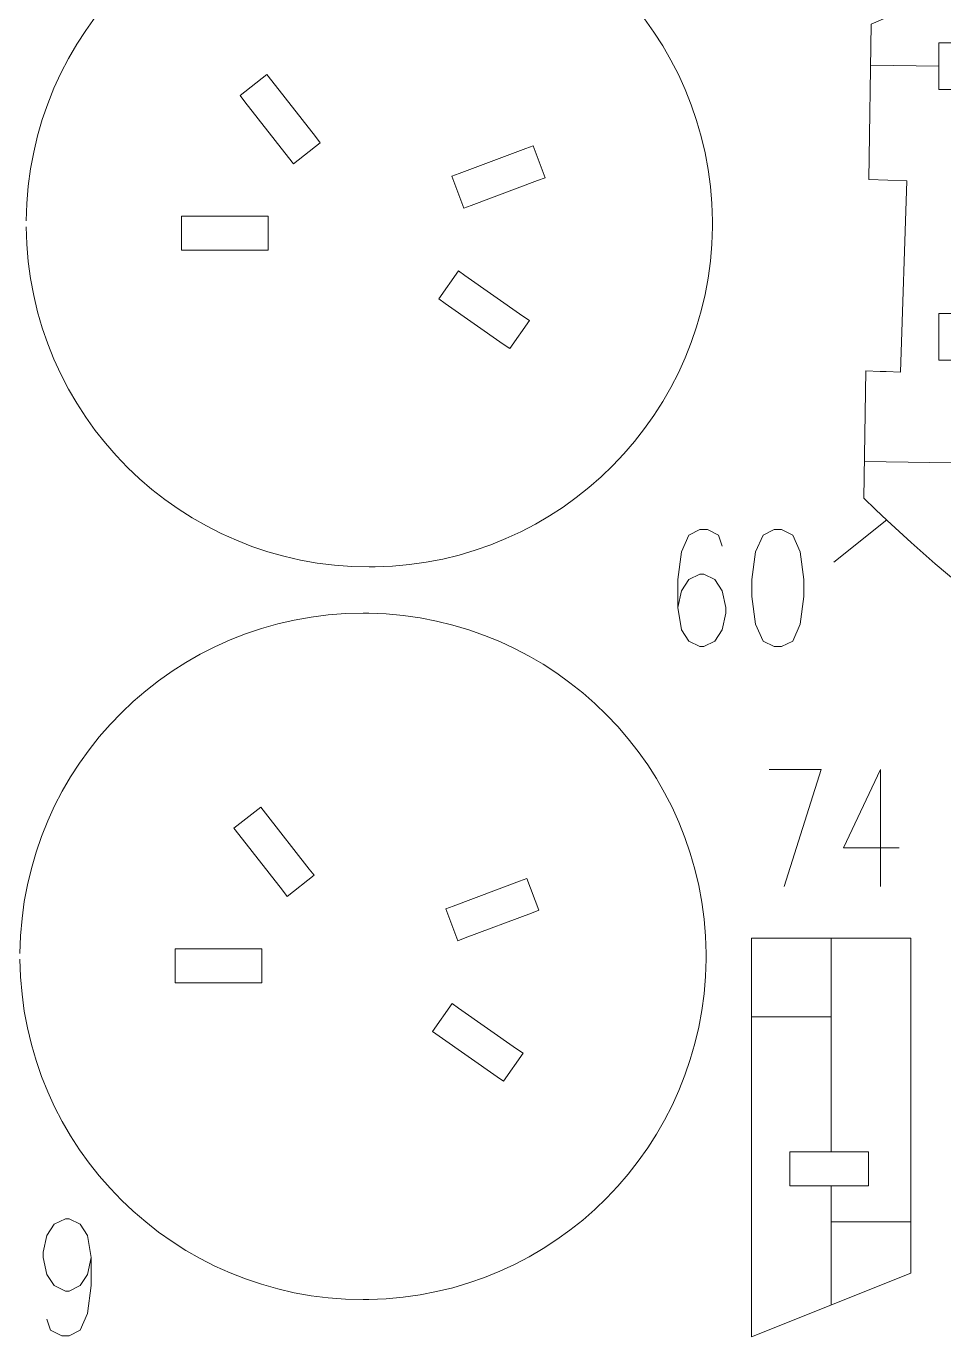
# Model space of a CAD drawing. Header units: inches. Extents: x -6.9 to 6.9, y -5.3 to 5.3.
# Drawn here: x -2.118 to 1.38, y -5.309 to -0.315 of the extents above; entities that cross this region are included whole.
import ezdxf

# ---------------------------------------------------------------- set-up
doc = ezdxf.new("R2010")
doc.units = ezdxf.units.IN
doc.header["$MEASUREMENT"] = 0
doc.layers.add('Layer 1', color=7, linetype='Continuous')

msp = doc.modelspace()

# ---------------------------------------------------------------- linework, layer by layer
at = {"layer": 'Layer 1', "lineweight": 9}
for points, knots in [([(1.1656, 2.8402), (1.1656, 2.8402), (1.1108, 2.8404), (1.1108, 2.8404), (1.1108, 2.8404), (1.1108, 2.8404), (1.1081, 2.4762), (1.1081, 2.4762), (1.1081, 2.4762), (1.1081, 2.4762), (2.3569, 1.828), (2.3569, 1.828), (2.3569, 1.828), (2.4557, 2.0141), (2.5875, 2.1807), (2.7457, 2.3198), (2.7457, 2.3198), (2.7457, 2.3198), (3.0311, 1.9904), (3.0311, 1.9904), (3.0311, 1.9904), (2.5373, 1.5538), (2.4446, 0.8191), (2.8157, 0.2743), (2.8157, 0.2743), (2.8157, 0.2743), (2.4592, 0.0236), (2.4592, 0.0236), (2.4592, 0.0236), (2.4138, 0.0898), (2.3729, 0.159), (2.3371, 0.2309), (2.3371, 0.2309), (2.3371, 0.2309), (1.103, -0.3064), (1.103, -0.3064), (1.103, -0.3064), (1.103, -0.3064), (1.0938, -0.8987), (1.0938, -0.8987), (1.0938, -0.8987), (1.0938, -0.8987), (1.2386, -0.9035), (1.2386, -0.9035), (1.2386, -0.9035), (1.2386, -0.9035), (1.2141, -1.6326), (1.2141, -1.6326), (1.2141, -1.6326), (1.2141, -1.6326), (1.1594, -1.6307), (1.1594, -1.6307)], [0, 0, 0, 0, 0.071429, 0.071429, 0.071429, 0.071429, 0.142857, 0.142857, 0.142857, 0.142857, 0.214286, 0.214286, 0.214286, 0.214286, 0.285714, 0.285714, 0.285714, 0.285714, 0.357143, 0.357143, 0.357143, 0.357143, 0.428571, 0.428571, 0.428571, 0.428571, 0.5, 0.5, 0.5, 0.5, 0.571429, 0.571429, 0.571429, 0.571429, 0.642857, 0.642857, 0.642857, 0.642857, 0.714286, 0.714286, 0.714286, 0.714286, 0.785714, 0.785714, 0.785714, 0.785714, 0.857143, 0.857143, 0.857143, 0.857143, 1, 1, 1, 1]), ([(-0.9971, -0.7584), (-0.9971, -0.7584), (-1.0995, -0.8385), (-1.0995, -0.8385), (-1.0995, -0.8385), (-1.0995, -0.8385), (-1.118, -0.8149), (-1.118, -0.8149), (-1.118, -0.8149), (-1.118, -0.8149), (-1.2844, -0.6023), (-1.2844, -0.6023), (-1.2844, -0.6023), (-1.2844, -0.6023), (-1.3029, -0.5786), (-1.3029, -0.5786), (-1.3029, -0.5786), (-1.3029, -0.5786), (-1.2005, -0.4985), (-1.2005, -0.4985), (-1.2005, -0.4985), (-1.2005, -0.4985), (-1.182, -0.5222), (-1.182, -0.5222), (-1.182, -0.5222), (-1.182, -0.5222), (-1.0156, -0.7348), (-1.0156, -0.7348), (-1.0156, -0.7348), (-1.0156, -0.7348), (-0.9971, -0.7584), (-0.9971, -0.7584)], [0, 0, 0, 0, 0.111111, 0.111111, 0.111111, 0.111111, 0.222222, 0.222222, 0.222222, 0.222222, 0.333333, 0.333333, 0.333333, 0.333333, 0.444444, 0.444444, 0.444444, 0.444444, 0.555556, 0.555556, 0.555556, 0.555556, 0.666667, 0.666667, 0.666667, 0.666667, 0.777778, 0.777778, 0.777778, 0.777778, 1, 1, 1, 1]), ([(-0.1405, -0.8918), (-0.1405, -0.8918), (-0.1686, -0.9023), (-0.1686, -0.9023), (-0.1686, -0.9023), (-0.1686, -0.9023), (-0.4214, -0.9971), (-0.4214, -0.9971), (-0.4214, -0.9971), (-0.4214, -0.9971), (-0.4495, -1.0076), (-0.4495, -1.0076), (-0.4495, -1.0076), (-0.4495, -1.0076), (-0.4951, -0.8859), (-0.4951, -0.8859), (-0.4951, -0.8859), (-0.4951, -0.8859), (-0.4671, -0.8754), (-0.4671, -0.8754), (-0.4671, -0.8754), (-0.4671, -0.8754), (-0.2142, -0.7806), (-0.2142, -0.7806), (-0.2142, -0.7806), (-0.2142, -0.7806), (-0.1861, -0.7701), (-0.1861, -0.7701), (-0.1861, -0.7701), (-0.1861, -0.7701), (-0.1405, -0.8918), (-0.1405, -0.8918)], [0, 0, 0, 0, 0.111111, 0.111111, 0.111111, 0.111111, 0.222222, 0.222222, 0.222222, 0.222222, 0.333333, 0.333333, 0.333333, 0.333333, 0.444444, 0.444444, 0.444444, 0.444444, 0.555556, 0.555556, 0.555556, 0.555556, 0.666667, 0.666667, 0.666667, 0.666667, 0.777778, 0.777778, 0.777778, 0.777778, 1, 1, 1, 1]), ([(-1.1961, -1.0385), (-1.1961, -1.0385), (-1.1961, -1.1685), (-1.1961, -1.1685), (-1.1961, -1.1685), (-1.1961, -1.1685), (-1.5261, -1.1685), (-1.5261, -1.1685), (-1.5261, -1.1685), (-1.5261, -1.1685), (-1.5261, -1.0385), (-1.5261, -1.0385), (-1.5261, -1.0385), (-1.5261, -1.0385), (-1.1961, -1.0385), (-1.1961, -1.0385)], [0, 0, 0, 0, 0.2, 0.2, 0.2, 0.2, 0.4, 0.4, 0.4, 0.4, 0.6, 0.6, 0.6, 0.6, 1, 1, 1, 1]), ([(-0.2248, -1.4193), (-0.2248, -1.4193), (-0.2002, -1.4365), (-0.2002, -1.4365), (-0.2002, -1.4365), (-0.2002, -1.4365), (-0.2748, -1.543), (-0.2748, -1.543), (-0.2748, -1.543), (-0.2748, -1.543), (-0.2994, -1.5258), (-0.2994, -1.5258), (-0.2994, -1.5258), (-0.2994, -1.5258), (-0.5206, -1.3709), (-0.5206, -1.3709), (-0.5206, -1.3709), (-0.5206, -1.3709), (-0.5451, -1.3537), (-0.5451, -1.3537), (-0.5451, -1.3537), (-0.5451, -1.3537), (-0.4705, -1.2472), (-0.4705, -1.2472), (-0.4705, -1.2472), (-0.4705, -1.2472), (-0.446, -1.2644), (-0.446, -1.2644), (-0.446, -1.2644), (-0.446, -1.2644), (-0.2248, -1.4193), (-0.2248, -1.4193)], [0, 0, 0, 0, 0.111111, 0.111111, 0.111111, 0.111111, 0.222222, 0.222222, 0.222222, 0.222222, 0.333333, 0.333333, 0.333333, 0.333333, 0.444444, 0.444444, 0.444444, 0.444444, 0.555556, 0.555556, 0.555556, 0.555556, 0.666667, 0.666667, 0.666667, 0.666667, 0.777778, 0.777778, 0.777778, 0.777778, 1, 1, 1, 1]), ([(1.1373, -1.63), (1.1373, -1.63), (1.0826, -1.6281), (1.0826, -1.6281), (1.0826, -1.6281), (1.0826, -1.6281), (1.0751, -2.1132), (1.0751, -2.1132), (1.0751, -2.1132), (1.5481, -2.5735), (2.0633, -2.9581), (2.8061, -3.1494), (2.8061, -3.1494), (2.8061, -3.1494), (2.8076, -3.0524), (2.8076, -3.0524), (2.8076, -3.0524), (2.8076, -3.0524), (3.2119, -2.9457), (3.2119, -2.9457), (3.2119, -2.9457), (3.2119, -2.9457), (3.2258, -2.6294), (3.2258, -2.6294), (3.2258, -2.6294), (3.2258, -2.6294), (3.1808, -2.6274), (3.1808, -2.6274)], [0, 0, 0, 0, 0.125, 0.125, 0.125, 0.125, 0.25, 0.25, 0.25, 0.25, 0.375, 0.375, 0.375, 0.375, 0.5, 0.5, 0.5, 0.5, 0.625, 0.625, 0.625, 0.625, 0.75, 0.75, 0.75, 0.75, 1, 1, 1, 1]), ([(-1.0209, -3.5501), (-1.0209, -3.5501), (-1.1233, -3.6303), (-1.1233, -3.6303), (-1.1233, -3.6303), (-1.1233, -3.6303), (-1.1417, -3.6067), (-1.1417, -3.6067), (-1.1417, -3.6067), (-1.1417, -3.6067), (-1.3081, -3.3941), (-1.3081, -3.3941), (-1.3081, -3.3941), (-1.3081, -3.3941), (-1.3267, -3.3704), (-1.3267, -3.3704), (-1.3267, -3.3704), (-1.3267, -3.3704), (-1.2243, -3.2903), (-1.2243, -3.2903), (-1.2243, -3.2903), (-1.2243, -3.2903), (-1.2058, -3.3139), (-1.2058, -3.3139), (-1.2058, -3.3139), (-1.2058, -3.3139), (-1.0394, -3.5266), (-1.0394, -3.5266), (-1.0394, -3.5266), (-1.0394, -3.5266), (-1.0209, -3.5501), (-1.0209, -3.5501)], [0, 0, 0, 0, 0.111111, 0.111111, 0.111111, 0.111111, 0.222222, 0.222222, 0.222222, 0.222222, 0.333333, 0.333333, 0.333333, 0.333333, 0.444444, 0.444444, 0.444444, 0.444444, 0.555556, 0.555556, 0.555556, 0.555556, 0.666667, 0.666667, 0.666667, 0.666667, 0.777778, 0.777778, 0.777778, 0.777778, 1, 1, 1, 1]), ([(-0.1643, -3.6835), (-0.1643, -3.6835), (-0.1924, -3.6941), (-0.1924, -3.6941), (-0.1924, -3.6941), (-0.1924, -3.6941), (-0.4452, -3.7888), (-0.4452, -3.7888), (-0.4452, -3.7888), (-0.4452, -3.7888), (-0.4733, -3.7994), (-0.4733, -3.7994), (-0.4733, -3.7994), (-0.4733, -3.7994), (-0.5189, -3.6776), (-0.5189, -3.6776), (-0.5189, -3.6776), (-0.5189, -3.6776), (-0.4908, -3.6671), (-0.4908, -3.6671), (-0.4908, -3.6671), (-0.4908, -3.6671), (-0.238, -3.5723), (-0.238, -3.5723), (-0.238, -3.5723), (-0.238, -3.5723), (-0.2099, -3.5618), (-0.2099, -3.5618), (-0.2099, -3.5618), (-0.2099, -3.5618), (-0.1643, -3.6835), (-0.1643, -3.6835)], [0, 0, 0, 0, 0.111111, 0.111111, 0.111111, 0.111111, 0.222222, 0.222222, 0.222222, 0.222222, 0.333333, 0.333333, 0.333333, 0.333333, 0.444444, 0.444444, 0.444444, 0.444444, 0.555556, 0.555556, 0.555556, 0.555556, 0.666667, 0.666667, 0.666667, 0.666667, 0.777778, 0.777778, 0.777778, 0.777778, 1, 1, 1, 1]), ([(1.2539, -3.9429), (1.2539, -3.9429), (1.2539, -3.7896), (1.2539, -3.7896), (1.2539, -3.7896), (1.2539, -3.7896), (0.6464, -3.7896), (0.6464, -3.7896), (0.6464, -3.7896), (0.6464, -3.7896), (0.6464, -4.3146), (0.6464, -4.3146)], [0, 0, 0, 0, 0.25, 0.25, 0.25, 0.25, 0.5, 0.5, 0.5, 0.5, 1, 1, 1, 1]), ([(-1.2199, -3.8302), (-1.2199, -3.8302), (-1.2199, -3.9602), (-1.2199, -3.9602), (-1.2199, -3.9602), (-1.2199, -3.9602), (-1.5499, -3.9602), (-1.5499, -3.9602), (-1.5499, -3.9602), (-1.5499, -3.9602), (-1.5499, -3.8302), (-1.5499, -3.8302), (-1.5499, -3.8302), (-1.5499, -3.8302), (-1.2199, -3.8302), (-1.2199, -3.8302)], [0, 0, 0, 0, 0.2, 0.2, 0.2, 0.2, 0.4, 0.4, 0.4, 0.4, 0.6, 0.6, 0.6, 0.6, 1, 1, 1, 1]), ([(-0.2486, -4.211), (-0.2486, -4.211), (-0.224, -4.2283), (-0.224, -4.2283), (-0.224, -4.2283), (-0.224, -4.2283), (-0.2986, -4.3347), (-0.2986, -4.3347), (-0.2986, -4.3347), (-0.2986, -4.3347), (-0.3232, -4.3175), (-0.3232, -4.3175), (-0.3232, -4.3175), (-0.3232, -4.3175), (-0.5443, -4.1626), (-0.5443, -4.1626), (-0.5443, -4.1626), (-0.5443, -4.1626), (-0.5689, -4.1454), (-0.5689, -4.1454), (-0.5689, -4.1454), (-0.5689, -4.1454), (-0.4943, -4.0389), (-0.4943, -4.0389), (-0.4943, -4.0389), (-0.4943, -4.0389), (-0.4698, -4.0561), (-0.4698, -4.0561), (-0.4698, -4.0561), (-0.4698, -4.0561), (-0.2486, -4.211), (-0.2486, -4.211)], [0, 0, 0, 0, 0.111111, 0.111111, 0.111111, 0.111111, 0.222222, 0.222222, 0.222222, 0.222222, 0.333333, 0.333333, 0.333333, 0.333333, 0.444444, 0.444444, 0.444444, 0.444444, 0.555556, 0.555556, 0.555556, 0.555556, 0.666667, 0.666667, 0.666667, 0.666667, 0.777778, 0.777778, 0.777778, 0.777778, 1, 1, 1, 1]), ([(0.6464, -4.3368), (0.6464, -4.3368), (0.6464, -5.3087), (0.6464, -5.3087), (0.6464, -5.3087), (0.6464, -5.3087), (1.2539, -5.0666), (1.2539, -5.0666), (1.2539, -5.0666), (1.2539, -5.0666), (1.2539, -4.9566), (1.2539, -4.9566)], [0, 0, 0, 0, 0.25, 0.25, 0.25, 0.25, 0.5, 0.5, 0.5, 0.5, 1, 1, 1, 1]), ([(0.7933, -4.7337), (0.7933, -4.7337), (0.7933, -4.6033), (0.7933, -4.6033), (0.7933, -4.6033), (0.7933, -4.6033), (1.0931, -4.6033), (1.0931, -4.6033), (1.0931, -4.6033), (1.0931, -4.6033), (1.0931, -4.7337), (1.0931, -4.7337), (1.0931, -4.7337), (1.0931, -4.7337), (0.7933, -4.7337), (0.7933, -4.7337)], [0, 0, 0, 0, 0.2, 0.2, 0.2, 0.2, 0.4, 0.4, 0.4, 0.4, 0.6, 0.6, 0.6, 0.6, 1, 1, 1, 1])]:
    msp.add_open_spline(points, degree=3, knots=knots, dxfattribs=at)
for points in [[(-0.8103, 0.2404), (-1.5289, 0.2404), (-2.112, -0.3392), (-2.118, -1.0563)], [(0.4973, -1.0563), (0.4914, -0.3466), (-0.0798, 0.2283), (-0.7882, 0.2401)], [(-2.118, -1.0785), (-2.112, -1.7956), (-1.5289, -2.3752), (-0.8103, -2.3752)], [(-0.7882, -2.3749), (-0.0798, -2.3631), (0.4914, -1.7882), (0.4973, -1.0785)], [(-0.8341, -2.5514), (-1.5527, -2.5514), (-2.1358, -3.1309), (-2.1417, -3.8481)], [(0.4735, -3.8481), (0.4676, -3.1383), (-0.1036, -2.5634), (-0.812, -2.5516)], [(-2.1417, -3.8702), (-2.1358, -4.5874), (-1.5527, -5.1669), (-0.8341, -5.1669)], [(-0.812, -5.1666), (-0.1036, -5.1549), (0.4676, -4.58), (0.4735, -3.8702)], [(1.2539, -4.9344), (1.2539, -4.9344), (1.2539, -3.965), (1.2539, -3.965)]]:
    msp.add_open_spline(points, degree=3, dxfattribs=at)
at = {"layer": 'Layer 1', "color": 1, "lineweight": 9}
for points, knots in [([(1.361, -1.5867), (1.361, -1.5867), (2.2047, -1.5867), (2.2047, -1.5867), (2.2047, -1.5867), (2.2047, -1.5867), (2.2047, -0.3784), (2.2047, -0.3784), (2.2047, -0.3784), (2.2047, -0.3784), (1.361, -0.3784), (1.361, -0.3784), (1.361, -0.3784), (1.361, -0.3784), (1.361, -0.5555), (1.361, -0.5555), (1.361, -0.5555), (1.361, -0.5555), (1.4755, -0.5555), (1.4755, -0.5555), (1.4755, -0.5555), (1.4755, -0.5555), (1.4755, -1.4096), (1.4755, -1.4096), (1.4755, -1.4096), (1.4755, -1.4096), (1.361, -1.4096), (1.361, -1.4096), (1.361, -1.4096), (1.361, -1.4096), (1.361, -1.5867), (1.361, -1.5867)], [0, 0, 0, 0, 0.111111, 0.111111, 0.111111, 0.111111, 0.222222, 0.222222, 0.222222, 0.222222, 0.333333, 0.333333, 0.333333, 0.333333, 0.444444, 0.444444, 0.444444, 0.444444, 0.555556, 0.555556, 0.555556, 0.555556, 0.666667, 0.666667, 0.666667, 0.666667, 0.777778, 0.777778, 0.777778, 0.777778, 1, 1, 1, 1]), ([(0.5348, -2.2961), (0.5348, -2.2961), (0.5208, -2.2534), (0.5208, -2.2534), (0.5208, -2.2534), (0.5208, -2.2534), (0.4784, -2.2323), (0.4784, -2.2323), (0.4784, -2.2323), (0.4784, -2.2323), (0.45, -2.2323), (0.45, -2.2323), (0.45, -2.2323), (0.45, -2.2323), (0.4076, -2.2534), (0.4076, -2.2534), (0.4076, -2.2534), (0.4076, -2.2534), (0.3796, -2.3171), (0.3796, -2.3171), (0.3796, -2.3171), (0.3796, -2.3171), (0.3652, -2.4235), (0.3652, -2.4235), (0.3652, -2.4235), (0.3652, -2.4235), (0.3652, -2.5299), (0.3652, -2.5299), (0.3652, -2.5299), (0.3652, -2.5299), (0.3796, -2.6147), (0.3796, -2.6147), (0.3796, -2.6147), (0.3796, -2.6147), (0.4076, -2.6574), (0.4076, -2.6574), (0.4076, -2.6574), (0.4076, -2.6574), (0.45, -2.6784), (0.45, -2.6784), (0.45, -2.6784), (0.45, -2.6784), (0.4644, -2.6784), (0.4644, -2.6784), (0.4644, -2.6784), (0.4644, -2.6784), (0.5068, -2.6574), (0.5068, -2.6574), (0.5068, -2.6574), (0.5068, -2.6574), (0.5348, -2.6147), (0.5348, -2.6147), (0.5348, -2.6147), (0.5348, -2.6147), (0.5492, -2.551), (0.5492, -2.551), (0.5492, -2.551), (0.5492, -2.551), (0.5492, -2.5299), (0.5492, -2.5299), (0.5492, -2.5299), (0.5492, -2.5299), (0.5348, -2.4662), (0.5348, -2.4662), (0.5348, -2.4662), (0.5348, -2.4662), (0.5068, -2.4235), (0.5068, -2.4235), (0.5068, -2.4235), (0.5068, -2.4235), (0.4644, -2.4025), (0.4644, -2.4025), (0.4644, -2.4025), (0.4644, -2.4025), (0.45, -2.4025), (0.45, -2.4025), (0.45, -2.4025), (0.45, -2.4025), (0.4076, -2.4235), (0.4076, -2.4235), (0.4076, -2.4235), (0.4076, -2.4235), (0.3796, -2.4662), (0.3796, -2.4662), (0.3796, -2.4662), (0.3796, -2.4662), (0.3652, -2.5299), (0.3652, -2.5299)], [0, 0, 0, 0, 0.043478, 0.043478, 0.043478, 0.043478, 0.086957, 0.086957, 0.086957, 0.086957, 0.130435, 0.130435, 0.130435, 0.130435, 0.173913, 0.173913, 0.173913, 0.173913, 0.217391, 0.217391, 0.217391, 0.217391, 0.26087, 0.26087, 0.26087, 0.26087, 0.304348, 0.304348, 0.304348, 0.304348, 0.347826, 0.347826, 0.347826, 0.347826, 0.391304, 0.391304, 0.391304, 0.391304, 0.434783, 0.434783, 0.434783, 0.434783, 0.478261, 0.478261, 0.478261, 0.478261, 0.521739, 0.521739, 0.521739, 0.521739, 0.565217, 0.565217, 0.565217, 0.565217, 0.608696, 0.608696, 0.608696, 0.608696, 0.652174, 0.652174, 0.652174, 0.652174, 0.695652, 0.695652, 0.695652, 0.695652, 0.73913, 0.73913, 0.73913, 0.73913, 0.782609, 0.782609, 0.782609, 0.782609, 0.826087, 0.826087, 0.826087, 0.826087, 0.869565, 0.869565, 0.869565, 0.869565, 0.913043, 0.913043, 0.913043, 0.913043, 1, 1, 1, 1]), ([(0.7329, -2.2323), (0.7329, -2.2323), (0.6905, -2.2534), (0.6905, -2.2534), (0.6905, -2.2534), (0.6905, -2.2534), (0.6621, -2.3171), (0.6621, -2.3171), (0.6621, -2.3171), (0.6621, -2.3171), (0.6481, -2.4235), (0.6481, -2.4235), (0.6481, -2.4235), (0.6481, -2.4235), (0.6481, -2.4872), (0.6481, -2.4872), (0.6481, -2.4872), (0.6481, -2.4872), (0.6621, -2.5936), (0.6621, -2.5936), (0.6621, -2.5936), (0.6621, -2.5936), (0.6905, -2.6574), (0.6905, -2.6574), (0.6905, -2.6574), (0.6905, -2.6574), (0.7329, -2.6784), (0.7329, -2.6784), (0.7329, -2.6784), (0.7329, -2.6784), (0.7613, -2.6784), (0.7613, -2.6784), (0.7613, -2.6784), (0.7613, -2.6784), (0.8037, -2.6574), (0.8037, -2.6574), (0.8037, -2.6574), (0.8037, -2.6574), (0.8317, -2.5936), (0.8317, -2.5936), (0.8317, -2.5936), (0.8317, -2.5936), (0.8461, -2.4872), (0.8461, -2.4872), (0.8461, -2.4872), (0.8461, -2.4872), (0.8461, -2.4235), (0.8461, -2.4235), (0.8461, -2.4235), (0.8461, -2.4235), (0.8317, -2.3171), (0.8317, -2.3171), (0.8317, -2.3171), (0.8317, -2.3171), (0.8037, -2.2534), (0.8037, -2.2534), (0.8037, -2.2534), (0.8037, -2.2534), (0.7613, -2.2323), (0.7613, -2.2323), (0.7613, -2.2323), (0.7613, -2.2323), (0.7329, -2.2323), (0.7329, -2.2323)], [0, 0, 0, 0, 0.058824, 0.058824, 0.058824, 0.058824, 0.117647, 0.117647, 0.117647, 0.117647, 0.176471, 0.176471, 0.176471, 0.176471, 0.235294, 0.235294, 0.235294, 0.235294, 0.294118, 0.294118, 0.294118, 0.294118, 0.352941, 0.352941, 0.352941, 0.352941, 0.411765, 0.411765, 0.411765, 0.411765, 0.470588, 0.470588, 0.470588, 0.470588, 0.529412, 0.529412, 0.529412, 0.529412, 0.588235, 0.588235, 0.588235, 0.588235, 0.647059, 0.647059, 0.647059, 0.647059, 0.705882, 0.705882, 0.705882, 0.705882, 0.764706, 0.764706, 0.764706, 0.764706, 0.823529, 0.823529, 0.823529, 0.823529, 0.882353, 0.882353, 0.882353, 0.882353, 1, 1, 1, 1]), ([(0.7141, -3.1473), (0.7141, -3.1473), (0.9122, -3.1473), (0.9122, -3.1473), (0.9122, -3.1473), (0.9122, -3.1473), (0.771, -3.5934), (0.771, -3.5934)], [0, 0, 0, 0, 0.333333, 0.333333, 0.333333, 0.333333, 1, 1, 1, 1]), ([(1.1383, -3.1473), (1.1383, -3.1473), (0.9971, -3.4449), (0.9971, -3.4449), (0.9971, -3.4449), (0.9971, -3.4449), (1.2091, -3.4449), (1.2091, -3.4449)], [0, 0, 0, 0, 0.333333, 0.333333, 0.333333, 0.333333, 1, 1, 1, 1]), ([(-1.8698, -5.007), (-1.8698, -5.007), (-1.8838, -5.0708), (-1.8838, -5.0708), (-1.8838, -5.0708), (-1.8838, -5.0708), (-1.9122, -5.1135), (-1.9122, -5.1135), (-1.9122, -5.1135), (-1.9122, -5.1135), (-1.9546, -5.1345), (-1.9546, -5.1345), (-1.9546, -5.1345), (-1.9546, -5.1345), (-1.9686, -5.1345), (-1.9686, -5.1345), (-1.9686, -5.1345), (-1.9686, -5.1345), (-2.011, -5.1135), (-2.011, -5.1135), (-2.011, -5.1135), (-2.011, -5.1135), (-2.0394, -5.0708), (-2.0394, -5.0708), (-2.0394, -5.0708), (-2.0394, -5.0708), (-2.0534, -5.007), (-2.0534, -5.007), (-2.0534, -5.007), (-2.0534, -5.007), (-2.0534, -4.986), (-2.0534, -4.986), (-2.0534, -4.986), (-2.0534, -4.986), (-2.0394, -4.9223), (-2.0394, -4.9223), (-2.0394, -4.9223), (-2.0394, -4.9223), (-2.011, -4.8796), (-2.011, -4.8796), (-2.011, -4.8796), (-2.011, -4.8796), (-1.9686, -4.8586), (-1.9686, -4.8586), (-1.9686, -4.8586), (-1.9686, -4.8586), (-1.9546, -4.8586), (-1.9546, -4.8586), (-1.9546, -4.8586), (-1.9546, -4.8586), (-1.9122, -4.8796), (-1.9122, -4.8796), (-1.9122, -4.8796), (-1.9122, -4.8796), (-1.8838, -4.9223), (-1.8838, -4.9223), (-1.8838, -4.9223), (-1.8838, -4.9223), (-1.8698, -5.007), (-1.8698, -5.007), (-1.8698, -5.007), (-1.8698, -5.007), (-1.8698, -5.1135), (-1.8698, -5.1135), (-1.8698, -5.1135), (-1.8698, -5.1135), (-1.8838, -5.2199), (-1.8838, -5.2199), (-1.8838, -5.2199), (-1.8838, -5.2199), (-1.9122, -5.2836), (-1.9122, -5.2836), (-1.9122, -5.2836), (-1.9122, -5.2836), (-1.9546, -5.3046), (-1.9546, -5.3046), (-1.9546, -5.3046), (-1.9546, -5.3046), (-1.9826, -5.3046), (-1.9826, -5.3046), (-1.9826, -5.3046), (-1.9826, -5.3046), (-2.025, -5.2836), (-2.025, -5.2836), (-2.025, -5.2836), (-2.025, -5.2836), (-2.0394, -5.2409), (-2.0394, -5.2409)], [0, 0, 0, 0, 0.043478, 0.043478, 0.043478, 0.043478, 0.086957, 0.086957, 0.086957, 0.086957, 0.130435, 0.130435, 0.130435, 0.130435, 0.173913, 0.173913, 0.173913, 0.173913, 0.217391, 0.217391, 0.217391, 0.217391, 0.26087, 0.26087, 0.26087, 0.26087, 0.304348, 0.304348, 0.304348, 0.304348, 0.347826, 0.347826, 0.347826, 0.347826, 0.391304, 0.391304, 0.391304, 0.391304, 0.434783, 0.434783, 0.434783, 0.434783, 0.478261, 0.478261, 0.478261, 0.478261, 0.521739, 0.521739, 0.521739, 0.521739, 0.565217, 0.565217, 0.565217, 0.565217, 0.608696, 0.608696, 0.608696, 0.608696, 0.652174, 0.652174, 0.652174, 0.652174, 0.695652, 0.695652, 0.695652, 0.695652, 0.73913, 0.73913, 0.73913, 0.73913, 0.782609, 0.782609, 0.782609, 0.782609, 0.826087, 0.826087, 0.826087, 0.826087, 0.869565, 0.869565, 0.869565, 0.869565, 0.913043, 0.913043, 0.913043, 0.913043, 1, 1, 1, 1])]:
    msp.add_open_spline(points, degree=3, knots=knots, dxfattribs=at)
at = {"layer": 'Layer 1', "color": 5, "lineweight": 9}
for points in [[(1.361, -0.4669), (1.361, -0.4669), (1.1006, -0.4629), (1.1006, -0.4629)], [(2.0745, -1.9883), (2.0745, -1.9883), (1.0772, -1.9729), (1.0772, -1.9729)], [(0.9501, -3.7896), (0.9501, -3.7896), (0.9501, -4.6033), (0.9501, -4.6033)], [(0.9501, -4.0894), (0.9501, -4.0894), (0.6464, -4.0894), (0.6464, -4.0894)], [(0.9501, -4.7337), (0.9501, -4.7337), (0.9501, -5.1877), (0.9501, -5.1877)], [(0.9501, -4.8706), (0.9501, -4.8706), (1.2539, -4.8706), (1.2539, -4.8706)]]:
    msp.add_open_spline(points, degree=3, dxfattribs=at)
at = {"layer": 'Layer 1', "color": 1, "lineweight": 9}
for points in [[(0.4975, -1.0785), (0.4975, -1.0785), (0.4975, -1.0563), (0.4975, -1.0563)], [(1.1373, -1.63), (1.1373, -1.63), (1.1594, -1.6307), (1.1594, -1.6307)], [(0.9606, -2.3564), (0.9606, -2.3564), (1.162, -2.196), (1.162, -2.196)], [(-0.8103, -2.3752), (-0.8103, -2.3752), (-0.7882, -2.3752), (-0.7882, -2.3752)], [(-0.8341, -2.5514), (-0.8341, -2.5514), (-0.812, -2.5514), (-0.812, -2.5514)], [(1.1383, -3.1473), (1.1383, -3.1473), (1.1383, -3.5934), (1.1383, -3.5934)], [(0.4737, -3.8702), (0.4737, -3.8702), (0.4737, -3.8481), (0.4737, -3.8481)], [(1.2539, -3.965), (1.2539, -3.965), (1.2539, -3.9429), (1.2539, -3.9429)], [(0.6464, -4.3368), (0.6464, -4.3368), (0.6464, -4.3146), (0.6464, -4.3146)], [(1.2539, -4.9566), (1.2539, -4.9566), (1.2539, -4.9344), (1.2539, -4.9344)], [(-0.8341, -5.1669), (-0.8341, -5.1669), (-0.812, -5.1669), (-0.812, -5.1669)]]:
    msp.add_open_spline(points, degree=3, dxfattribs=at)

doc.saveas('drawing.dxf')
